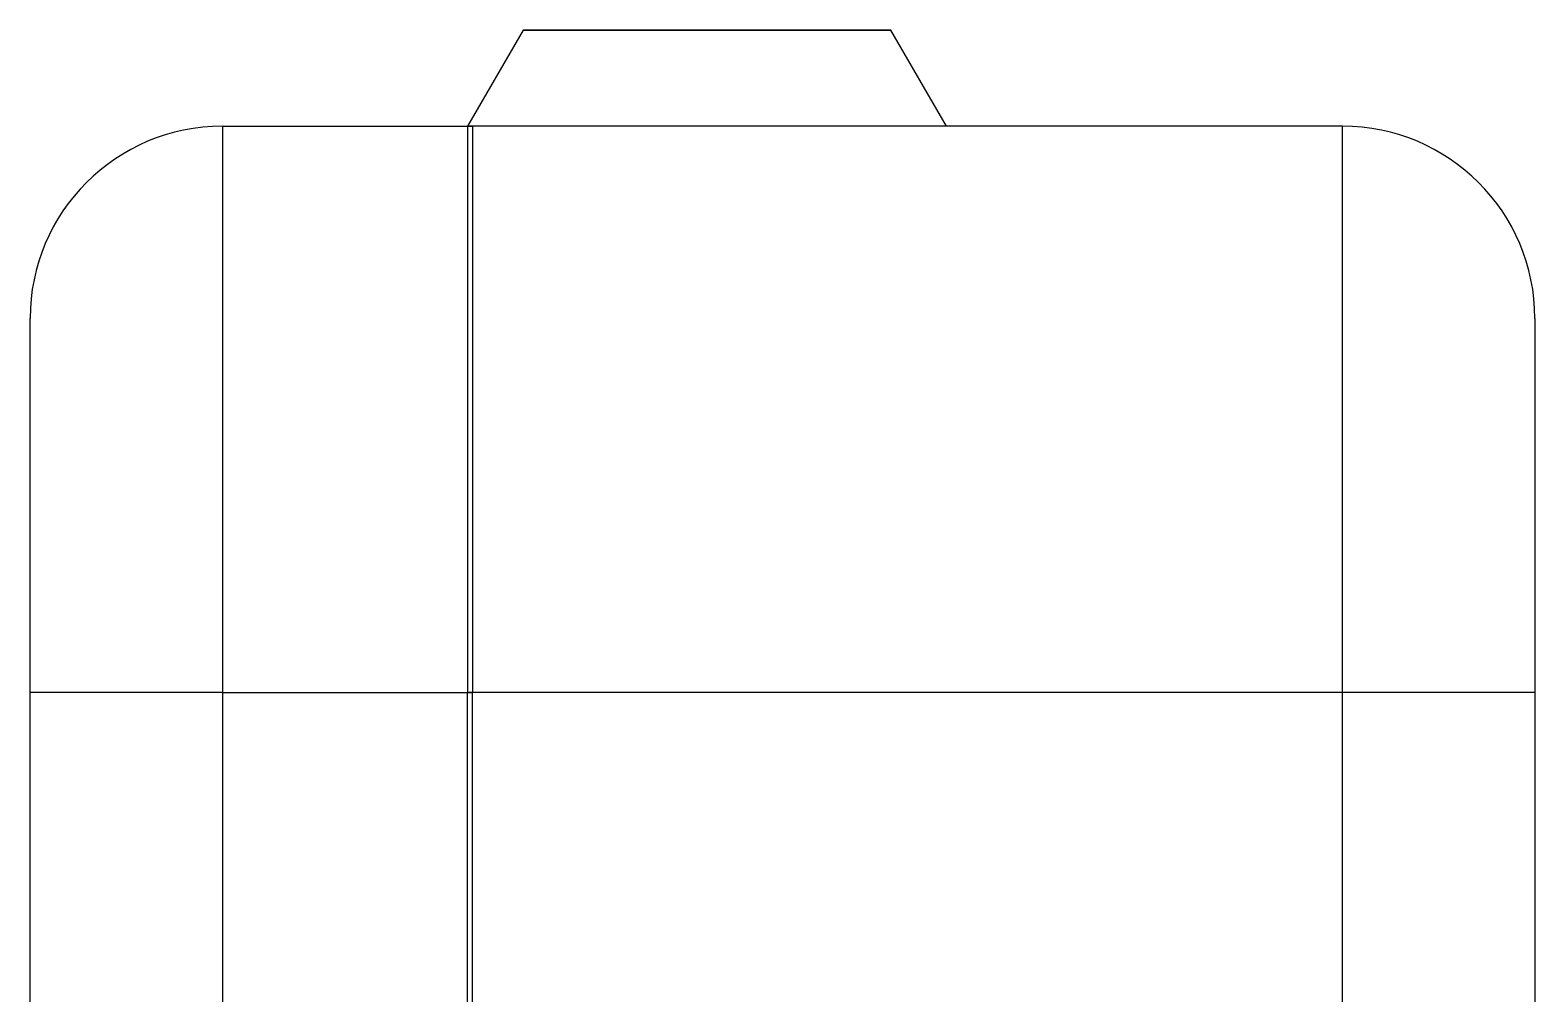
# Model space of a CAD drawing. Header units: millimetres. Extents: x 249 to 419, y 1050 to 1275.
# Drawn here: x 249.55 to 265.2, y 1231.72 to 1241.74 of the extents above; entities that cross this region are included whole.
import ezdxf

# ---------------------------------------------------------------- set-up
doc = ezdxf.new("R2010")
doc.units = ezdxf.units.MM

msp = doc.modelspace()

# ---------------------------------------------------------------- linework, layer by layer
at = {"color": 7, "linetype": 'Continuous', "lineweight": 25}
for p, q in [((254.674, 1241.741), (254.097, 1240.741)), ((259.077, 1240.741), (258.5, 1241.741)), ((251.547, 1240.741), (254.147, 1240.741)), ((263.197, 1240.741), (254.097, 1240.741)), ((251.547, 1234.853), (249.547, 1234.853)), ((249.547, 1114.953), (249.547, 1234.853)), ((251.547, 1234.853), (254.147, 1234.853)), ((251.547, 1234.853), (251.547, 1114.953)), ((263.197, 1234.853), (254.097, 1234.853)), ((254.097, 1114.953), (254.097, 1234.853)), ((254.147, 1114.953), (254.147, 1234.853)), ((265.197, 1234.853), (263.197, 1234.853)), ((263.197, 1114.953), (263.197, 1234.853)), ((265.197, 1234.853), (265.197, 1114.953))]:
    msp.add_line(p, q, dxfattribs=at)
at = {"color": 7, "linetype": 'Continuous', "lineweight": 25, "flags": 128}
msp.add_lwpolyline([(256.587, 1241.741), (257.319, 1241.741), (257.939, 1241.741), (258.354, 1241.741), (258.5, 1241.741), (258.354, 1241.741), (257.939, 1241.741), (257.319, 1241.741), (256.587, 1241.741), (255.855, 1241.741), (255.235, 1241.741), (254.82, 1241.741), (254.674, 1241.741), (254.82, 1241.741), (255.235, 1241.741), (255.855, 1241.741), (256.587, 1241.741)], dxfattribs=at)
at = {"color": 7, "linetype": 'Continuous', "lineweight": 25}
for centre, start, end in [((251.547, 1238.741), 90, 180), ((263.197, 1238.741), 0, 90)]:
    msp.add_arc(centre, 2, start, end, dxfattribs=at)
for points, knots in [([(251.547, 1240.741), (251.547, 1240.741), (251.547, 1240.741), (251.547, 1240.484), (251.547, 1239.453), (251.547, 1237.886), (251.547, 1236.224), (251.547, 1235.217), (251.547, 1234.853)], [0, 0, 0, 0, 0.0000068, 0.1830906, 0.3953102, 0.6560226, 0.8756911, 1, 1, 1, 1]), ([(254.097, 1240.741), (254.097, 1240.679), (254.097, 1240.552), (254.097, 1239.71), (254.097, 1238.482), (254.097, 1236.838), (254.097, 1235.512), (254.097, 1234.853)], [0, 0, 0, 0, 0.172969, 0.356287, 0.547606, 0.775283, 1, 1, 1, 1]), ([(254.147, 1240.741), (254.147, 1240.679), (254.147, 1240.552), (254.147, 1239.71), (254.147, 1238.482), (254.147, 1236.838), (254.147, 1235.512), (254.147, 1234.853)], [0, 0, 0, 0, 0.172969, 0.356287, 0.547606, 0.775283, 1, 1, 1, 1]), ([(263.197, 1234.853), (263.197, 1234.853), (263.197, 1235.542), (263.197, 1236.855), (263.197, 1238.619), (263.197, 1239.873), (263.197, 1240.615), (263.197, 1240.702), (263.197, 1240.741)], [0, 0, 0, 0, 0.000007, 0.235766, 0.446447, 0.695431, 0.862728, 1, 1, 1, 1]), ([(249.547, 1234.853), (249.547, 1235.073), (249.547, 1235.723), (249.547, 1236.837), (249.547, 1237.886), (249.547, 1238.597), (249.547, 1238.699), (249.547, 1238.741)], [0, 0, 0, 0, 0.11701, 0.345024, 0.630713, 0.847978, 1, 1, 1, 1]), ([(265.197, 1238.741), (265.197, 1238.718), (265.197, 1238.663), (265.197, 1238.182), (265.197, 1237.331), (265.197, 1236.147), (265.197, 1235.286), (265.197, 1234.853)], [0, 0, 0, 0, 0.110035, 0.27275, 0.542706, 0.77012, 1, 1, 1, 1])]:
    msp.add_open_spline(points, degree=3, knots=knots, dxfattribs=at)

doc.saveas('drawing.dxf')
